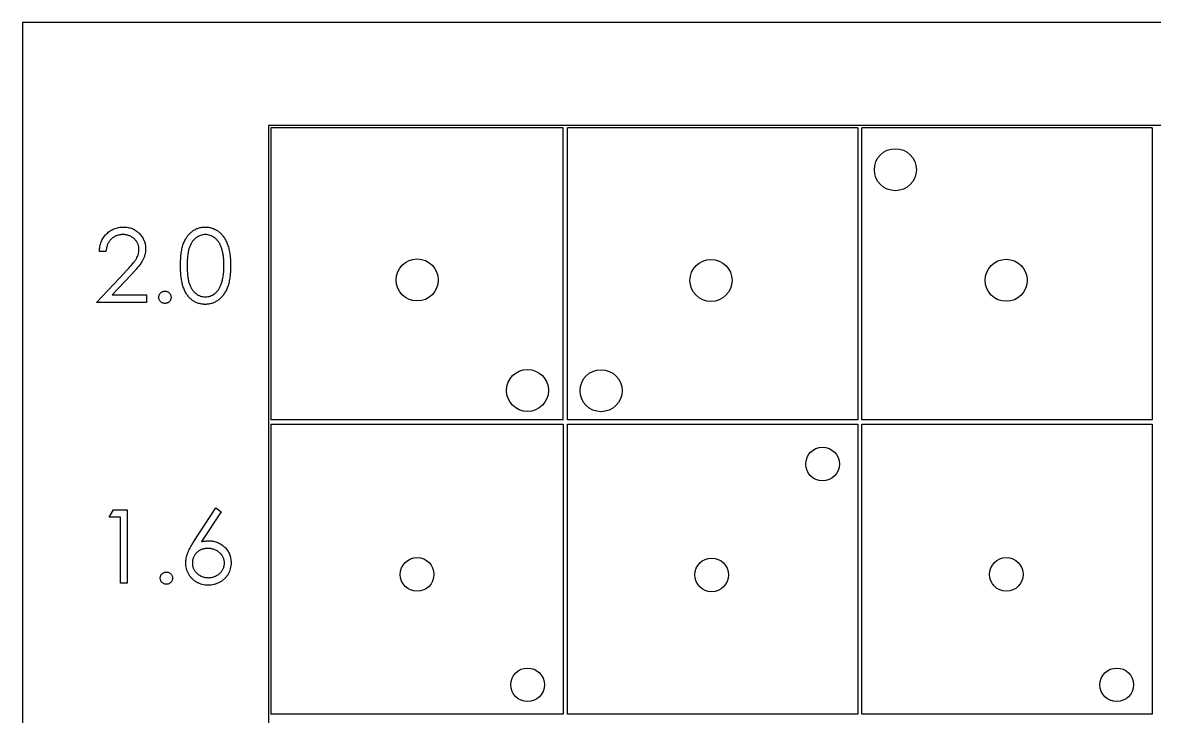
# Model space of a CAD drawing. Header units: millimetres. Extents: x -115 to 115, y -70 to 70.
# Drawn here: x -115 to -61.2, y 37 to 70 of the extents above; entities that cross this region are included whole.
import ezdxf

# ---------------------------------------------------------------- set-up
doc = ezdxf.new("R2010")
doc.units = ezdxf.units.MM

msp = doc.modelspace()

# ---------------------------------------------------------------- linework, layer by layer
at = {"color": 7, "linetype": 'Continuous', "lineweight": 25}
for p, q in [((-115, 70), (-115, -70)), ((115, 70), (-115, 70)), ((106.893, 65.1), (-103.307, 65.1)), ((-103.307, 65.1), (-103.307, -61.1)), ((-89.307, 65), (-103.207, 65)), ((-103.207, 65), (-103.207, 51.1)), ((-89.307, 51.1), (-89.307, 65)), ((-75.307, 65), (-89.107, 65)), ((-89.107, 51.1), (-89.107, 65)), ((-75.307, 65), (-75.307, 51.1)), ((-61.307, 65), (-75.107, 65)), ((-75.107, 51.1), (-75.107, 65)), ((-61.307, 65), (-61.307, 51.1)), ((-111.039, 59.11), (-111.353, 59.11)), ((-111.488, 56.687), (-110.131, 58.136)), ((-109.863, 57.981), (-110.739, 57.046)), ((-110.739, 57.046), (-109.11, 57.046)), ((-109.11, 57.046), (-109.11, 56.687)), ((-109.11, 56.687), (-111.488, 56.687)), ((-89.307, 51.1), (-103.207, 51.1)), ((-103.207, 50.9), (-89.307, 50.9)), ((-103.207, 50.9), (-103.207, 37.1)), ((-89.307, 50.9), (-89.307, 37.1)), ((-75.307, 51.1), (-89.107, 51.1)), ((-89.107, 37.1), (-89.107, 50.9)), ((-89.107, 50.9), (-75.307, 50.9)), ((-75.307, 50.9), (-75.307, 37.1)), ((-61.307, 51.1), (-75.107, 51.1)), ((-75.107, 50.9), (-61.307, 50.9)), ((-75.107, 37.1), (-75.107, 50.9)), ((-61.307, 50.9), (-61.307, 37.1)), ((-110.881, 46.47), (-110.676, 46.829)), ((-110.676, 46.829), (-110.029, 46.829)), ((-110.029, 46.829), (-110.029, 43.329)), ((-106.856, 45.321), (-105.811, 46.918)), ((-105.811, 46.918), (-105.569, 46.728)), ((-110.343, 46.47), (-110.881, 46.47)), ((-110.343, 43.329), (-110.343, 46.47)), ((-105.569, 46.728), (-106.494, 45.314)), ((-110.029, 43.329), (-110.343, 43.329)), ((-89.307, 37.1), (-103.207, 37.1)), ((-75.307, 37.1), (-89.107, 37.1)), ((-61.307, 37.1), (-75.107, 37.1))]:
    msp.add_line(p, q, dxfattribs=at)
for centre, radius in [((-73.517, 63.004), 1), ((-96.246, 57.759), 1), ((-82.282, 57.736), 1), ((-68.251, 57.743), 1), ((-91.004, 52.504), 1), ((-87.505, 52.49), 1), ((-76.98, 49.002), 0.8), ((-96.249, 43.751), 0.8), ((-82.25, 43.731), 0.8), ((-68.241, 43.753), 0.8), ((-90.999, 38.501), 0.8), ((-62.994, 38.501), 0.8)]:
    msp.add_circle(centre, radius, dxfattribs=at)
for points, knots in [([(-111.353, 59.11), (-111.351, 59.152), (-111.347, 59.234), (-111.329, 59.353), (-111.302, 59.467), (-111.264, 59.575), (-111.216, 59.678), (-111.159, 59.775), (-111.092, 59.865), (-111.016, 59.95), (-110.933, 60.027), (-110.844, 60.093), (-110.75, 60.15), (-110.652, 60.197), (-110.549, 60.232), (-110.441, 60.258), (-110.328, 60.274), (-110.251, 60.276), (-110.212, 60.277)], [0, 0, 0, 0, 0.0687908, 0.1351033, 0.1989787, 0.2619043, 0.323495, 0.3851954, 0.4469692, 0.5097648, 0.5722506, 0.6334052, 0.6932512, 0.7525832, 0.8125793, 0.8732751, 0.9355499, 1, 1, 1, 1]), ([(-110.212, 60.277), (-110.174, 60.276), (-110.098, 60.274), (-109.988, 60.259), (-109.883, 60.235), (-109.784, 60.202), (-109.691, 60.157), (-109.604, 60.103), (-109.521, 60.041), (-109.446, 59.968), (-109.378, 59.89), (-109.319, 59.806), (-109.268, 59.72), (-109.226, 59.63), (-109.195, 59.536), (-109.171, 59.44), (-109.158, 59.339), (-109.156, 59.271), (-109.155, 59.236)], [0, 0, 0, 0, 0.069475, 0.136517, 0.200789, 0.26383, 0.325735, 0.387291, 0.449509, 0.512968, 0.576275, 0.63758, 0.697903, 0.757172, 0.816599, 0.876653, 0.93729, 1, 1, 1, 1]), ([(-107.494, 58.436), (-107.494, 58.492), (-107.494, 58.601), (-107.486, 58.759), (-107.475, 58.908), (-107.458, 59.048), (-107.439, 59.177), (-107.413, 59.296), (-107.383, 59.406), (-107.348, 59.506), (-107.309, 59.599), (-107.267, 59.685), (-107.219, 59.765), (-107.169, 59.841), (-107.115, 59.909), (-107.058, 59.973), (-106.995, 60.03), (-106.93, 60.082), (-106.861, 60.127), (-106.79, 60.167), (-106.717, 60.202), (-106.642, 60.228), (-106.566, 60.251), (-106.487, 60.266), (-106.406, 60.275), (-106.352, 60.276), (-106.324, 60.277)], [0, 0, 0, 0, 0.068595, 0.133246, 0.194313, 0.251279, 0.304513, 0.354235, 0.400481, 0.443411, 0.484015, 0.523252, 0.561042, 0.5979, 0.633518, 0.668314, 0.702496, 0.736685, 0.770293, 0.803437, 0.835913, 0.86846, 0.900847, 0.933467, 0.966258, 1, 1, 1, 1]), ([(-106.324, 60.277), (-106.296, 60.276), (-106.241, 60.275), (-106.159, 60.266), (-106.079, 60.251), (-106.002, 60.229), (-105.925, 60.201), (-105.852, 60.167), (-105.779, 60.128), (-105.71, 60.081), (-105.643, 60.029), (-105.579, 59.97), (-105.52, 59.905), (-105.463, 59.835), (-105.411, 59.758), (-105.361, 59.675), (-105.317, 59.585), (-105.274, 59.49), (-105.237, 59.387), (-105.204, 59.276), (-105.177, 59.156), (-105.155, 59.029), (-105.137, 58.892), (-105.125, 58.747), (-105.118, 58.594), (-105.117, 58.489), (-105.116, 58.436)], [0, 0, 0, 0, 0.033788, 0.067194, 0.099862, 0.132567, 0.165151, 0.197913, 0.231319, 0.265083, 0.299255, 0.334399, 0.369943, 0.406284, 0.444064, 0.482998, 0.523354, 0.565537, 0.609613, 0.656391, 0.705885, 0.758325, 0.813832, 0.872795, 0.934722, 1, 1, 1, 1]), ([(-110.228, 59.918), (-110.256, 59.917), (-110.309, 59.916), (-110.388, 59.906), (-110.463, 59.889), (-110.535, 59.866), (-110.604, 59.836), (-110.669, 59.8), (-110.73, 59.756), (-110.787, 59.706), (-110.84, 59.651), (-110.886, 59.589), (-110.927, 59.522), (-110.962, 59.451), (-110.991, 59.373), (-111.013, 59.29), (-111.031, 59.202), (-111.036, 59.141), (-111.039, 59.11)], [0, 0, 0, 0, 0.064439, 0.126547, 0.186887, 0.245878, 0.304041, 0.362191, 0.420976, 0.48066, 0.5406, 0.600689, 0.661936, 0.724443, 0.789038, 0.856314, 0.926352, 1, 1, 1, 1]), ([(-109.469, 59.208), (-109.469, 59.232), (-109.471, 59.279), (-109.482, 59.348), (-109.498, 59.415), (-109.522, 59.479), (-109.554, 59.541), (-109.593, 59.599), (-109.637, 59.656), (-109.688, 59.709), (-109.745, 59.758), (-109.804, 59.801), (-109.867, 59.837), (-109.934, 59.866), (-110.003, 59.89), (-110.075, 59.906), (-110.15, 59.916), (-110.202, 59.917), (-110.228, 59.918)], [0, 0, 0, 0, 0.061965, 0.122122, 0.180988, 0.239933, 0.299906, 0.359989, 0.421776, 0.486576, 0.551535, 0.615018, 0.677259, 0.73973, 0.80305, 0.866495, 0.931973, 1, 1, 1, 1]), ([(-106.314, 59.918), (-106.352, 59.916), (-106.43, 59.912), (-106.544, 59.883), (-106.654, 59.833), (-106.741, 59.778), (-106.808, 59.726), (-106.855, 59.68), (-106.899, 59.631), (-106.94, 59.576), (-106.978, 59.518), (-107.013, 59.455), (-107.045, 59.387), (-107.074, 59.314), (-107.099, 59.235), (-107.12, 59.147), (-107.14, 59.051), (-107.154, 58.945), (-107.166, 58.831), (-107.174, 58.707), (-107.18, 58.575), (-107.18, 58.484), (-107.18, 58.437)], [0, 0, 0, 0, 0.060387, 0.120883, 0.182755, 0.247811, 0.281299, 0.315088, 0.349702, 0.384857, 0.420966, 0.458511, 0.497175, 0.537602, 0.580503, 0.627468, 0.678388, 0.733983, 0.793747, 0.857714, 0.926698, 1, 1, 1, 1]), ([(-105.43, 58.437), (-105.431, 58.479), (-105.432, 58.561), (-105.436, 58.682), (-105.447, 58.796), (-105.459, 58.905), (-105.476, 59.008), (-105.495, 59.105), (-105.52, 59.196), (-105.547, 59.282), (-105.578, 59.362), (-105.612, 59.436), (-105.648, 59.505), (-105.687, 59.568), (-105.729, 59.626), (-105.775, 59.678), (-105.823, 59.725), (-105.889, 59.778), (-105.977, 59.833), (-106.086, 59.883), (-106.199, 59.912), (-106.276, 59.916), (-106.314, 59.918)], [0, 0, 0, 0, 0.065681, 0.128486, 0.188175, 0.245106, 0.299448, 0.350823, 0.399942, 0.446672, 0.491255, 0.533376, 0.573853, 0.612526, 0.649597, 0.685532, 0.720106, 0.753838, 0.818925, 0.880493, 0.940311, 1, 1, 1, 1]), ([(-110.131, 58.136), (-110.098, 58.17), (-110.034, 58.236), (-109.944, 58.333), (-109.864, 58.423), (-109.792, 58.505), (-109.73, 58.582), (-109.675, 58.65), (-109.631, 58.713), (-109.583, 58.786), (-109.537, 58.875), (-109.497, 58.983), (-109.473, 59.095), (-109.47, 59.17), (-109.469, 59.208)], [0, 0, 0, 0, 0.110803, 0.212829, 0.306101, 0.390647, 0.466924, 0.534481, 0.593587, 0.644557, 0.7362, 0.825024, 0.911986, 1, 1, 1, 1]), ([(-109.155, 59.236), (-109.156, 59.188), (-109.16, 59.091), (-109.188, 58.949), (-109.233, 58.811), (-109.287, 58.701), (-109.342, 58.611), (-109.391, 58.538), (-109.448, 58.459), (-109.515, 58.374), (-109.59, 58.284), (-109.673, 58.187), (-109.765, 58.086), (-109.829, 58.017), (-109.863, 57.981)], [0, 0, 0, 0, 0.098702, 0.195672, 0.292422, 0.391343, 0.444462, 0.504229, 0.570352, 0.642546, 0.722288, 0.807921, 0.90047, 1, 1, 1, 1]), ([(-106.324, 56.597), (-106.352, 56.598), (-106.406, 56.599), (-106.487, 56.608), (-106.565, 56.623), (-106.642, 56.645), (-106.716, 56.671), (-106.788, 56.705), (-106.859, 56.745), (-106.927, 56.789), (-106.992, 56.841), (-107.054, 56.897), (-107.112, 56.961), (-107.165, 57.031), (-107.216, 57.105), (-107.263, 57.186), (-107.307, 57.273), (-107.346, 57.366), (-107.381, 57.468), (-107.412, 57.578), (-107.437, 57.698), (-107.458, 57.827), (-107.475, 57.966), (-107.486, 58.114), (-107.494, 58.272), (-107.494, 58.38), (-107.494, 58.436)], [0, 0, 0, 0, 0.033787, 0.066622, 0.099285, 0.131361, 0.163585, 0.196104, 0.228902, 0.262158, 0.295991, 0.330218, 0.36506, 0.400951, 0.43762, 0.475708, 0.515381, 0.556414, 0.599765, 0.646424, 0.696431, 0.749782, 0.806573, 0.867436, 0.931887, 1, 1, 1, 1]), ([(-107.18, 58.437), (-107.18, 58.39), (-107.18, 58.3), (-107.174, 58.168), (-107.166, 58.045), (-107.155, 57.93), (-107.139, 57.825), (-107.122, 57.729), (-107.1, 57.641), (-107.075, 57.561), (-107.045, 57.488), (-107.014, 57.421), (-106.98, 57.357), (-106.942, 57.299), (-106.9, 57.245), (-106.856, 57.195), (-106.808, 57.15), (-106.742, 57.096), (-106.654, 57.041), (-106.543, 56.992), (-106.429, 56.962), (-106.352, 56.958), (-106.314, 56.956)], [0, 0, 0, 0, 0.072951, 0.141584, 0.205926, 0.265301, 0.320597, 0.371817, 0.41879, 0.461699, 0.502134, 0.540804, 0.578181, 0.614297, 0.649678, 0.684299, 0.718359, 0.752081, 0.817652, 0.879722, 0.939966, 1, 1, 1, 1]), ([(-105.116, 58.436), (-105.117, 58.382), (-105.118, 58.278), (-105.125, 58.125), (-105.138, 57.981), (-105.154, 57.845), (-105.176, 57.718), (-105.204, 57.6), (-105.235, 57.489), (-105.272, 57.386), (-105.314, 57.292), (-105.359, 57.203), (-105.407, 57.12), (-105.46, 57.043), (-105.516, 56.971), (-105.577, 56.907), (-105.64, 56.848), (-105.708, 56.795), (-105.778, 56.749), (-105.85, 56.708), (-105.925, 56.674), (-106.001, 56.646), (-106.079, 56.624), (-106.159, 56.609), (-106.241, 56.598), (-106.296, 56.598), (-106.324, 56.597)], [0, 0, 0, 0, 0.065063, 0.126773, 0.185516, 0.240765, 0.29298, 0.34225, 0.388919, 0.432776, 0.474628, 0.514775, 0.553606, 0.591426, 0.628028, 0.663804, 0.698984, 0.733591, 0.767628, 0.801208, 0.834264, 0.866981, 0.89972, 0.932702, 0.966176, 1, 1, 1, 1]), ([(-105.563, 57.557), (-105.552, 57.588), (-105.531, 57.652), (-105.503, 57.75), (-105.482, 57.853), (-105.462, 57.961), (-105.449, 58.073), (-105.438, 58.19), (-105.432, 58.312), (-105.431, 58.395), (-105.43, 58.437)], [0, 0, 0, 0, 0.110588, 0.224542, 0.342503, 0.464324, 0.590756, 0.722227, 0.858843, 1, 1, 1, 1]), ([(-108.527, 56.934), (-108.525, 56.954), (-108.523, 56.992), (-108.507, 57.047), (-108.479, 57.097), (-108.442, 57.142), (-108.398, 57.179), (-108.347, 57.206), (-108.292, 57.222), (-108.254, 57.224), (-108.235, 57.225)], [0, 0, 0, 0, 0.129097, 0.252046, 0.373905, 0.501038, 0.628171, 0.751376, 0.872426, 1, 1, 1, 1]), ([(-108.235, 57.225), (-108.215, 57.224), (-108.177, 57.222), (-108.122, 57.206), (-108.072, 57.179), (-108.027, 57.142), (-107.991, 57.097), (-107.962, 57.048), (-107.947, 56.992), (-107.944, 56.954), (-107.943, 56.934)], [0, 0, 0, 0, 0.1275189, 0.2499859, 0.3717924, 0.4988704, 0.6259484, 0.7484917, 0.8709588, 1, 1, 1, 1]), ([(-106.314, 56.956), (-106.275, 56.958), (-106.198, 56.961), (-106.084, 56.992), (-105.975, 57.038), (-105.889, 57.093), (-105.823, 57.146), (-105.776, 57.19), (-105.733, 57.24), (-105.692, 57.294), (-105.655, 57.353), (-105.621, 57.416), (-105.59, 57.485), (-105.572, 57.533), (-105.563, 57.557)], [0, 0, 0, 0, 0.112813, 0.225394, 0.339595, 0.459675, 0.521735, 0.583926, 0.648174, 0.713881, 0.781004, 0.851451, 0.924051, 1, 1, 1, 1]), ([(-108.235, 56.642), (-108.254, 56.643), (-108.292, 56.645), (-108.347, 56.662), (-108.398, 56.689), (-108.442, 56.726), (-108.479, 56.771), (-108.507, 56.822), (-108.523, 56.876), (-108.525, 56.915), (-108.527, 56.934)], [0, 0, 0, 0, 0.1277566, 0.2494144, 0.3727965, 0.5001113, 0.6286099, 0.7506434, 0.8737684, 1, 1, 1, 1]), ([(-107.943, 56.934), (-107.944, 56.915), (-107.947, 56.877), (-107.962, 56.821), (-107.991, 56.772), (-108.027, 56.726), (-108.072, 56.689), (-108.122, 56.662), (-108.177, 56.645), (-108.215, 56.643), (-108.235, 56.642)], [0, 0, 0, 0, 0.126178, 0.248821, 0.37154, 0.499984, 0.627244, 0.749226, 0.872298, 1, 1, 1, 1]), ([(-107.247, 44.305), (-107.246, 44.341), (-107.243, 44.414), (-107.226, 44.526), (-107.199, 44.64), (-107.169, 44.737), (-107.137, 44.816), (-107.11, 44.88), (-107.077, 44.946), (-107.042, 45.015), (-107.001, 45.088), (-106.957, 45.163), (-106.908, 45.241), (-106.873, 45.294), (-106.856, 45.321)], [0, 0, 0, 0, 0.097818, 0.199726, 0.305276, 0.415811, 0.474472, 0.537274, 0.603657, 0.674299, 0.749834, 0.828598, 0.912378, 1, 1, 1, 1]), ([(-106.494, 45.314), (-106.432, 45.324), (-106.312, 45.343), (-106.191, 45.346), (-106.131, 45.348)], [0, 0, 0, 0, 0.512659, 1, 1, 1, 1]), ([(-106.131, 45.348), (-106.096, 45.347), (-106.026, 45.345), (-105.923, 45.331), (-105.824, 45.308), (-105.73, 45.275), (-105.639, 45.232), (-105.553, 45.181), (-105.471, 45.119), (-105.394, 45.05), (-105.324, 44.973), (-105.262, 44.892), (-105.209, 44.806), (-105.167, 44.715), (-105.134, 44.62), (-105.11, 44.521), (-105.096, 44.417), (-105.094, 44.347), (-105.093, 44.311)], [0, 0, 0, 0, 0.065231, 0.128405, 0.190067, 0.250943, 0.311546, 0.372863, 0.435024, 0.499072, 0.563091, 0.62551, 0.68668, 0.747283, 0.808563, 0.870742, 0.934341, 1, 1, 1, 1]), ([(-106.197, 44.989), (-106.224, 44.988), (-106.276, 44.987), (-106.352, 44.978), (-106.425, 44.961), (-106.494, 44.94), (-106.559, 44.911), (-106.619, 44.876), (-106.676, 44.834), (-106.729, 44.787), (-106.777, 44.735), (-106.818, 44.679), (-106.854, 44.622), (-106.883, 44.561), (-106.905, 44.498), (-106.921, 44.432), (-106.93, 44.363), (-106.932, 44.316), (-106.933, 44.292)], [0, 0, 0, 0, 0.070599, 0.137901, 0.203196, 0.26679, 0.329106, 0.390654, 0.452653, 0.515748, 0.577926, 0.63893, 0.698351, 0.757296, 0.816394, 0.876267, 0.936817, 1, 1, 1, 1]), ([(-105.407, 44.292), (-105.408, 44.316), (-105.409, 44.363), (-105.421, 44.432), (-105.438, 44.498), (-105.463, 44.561), (-105.497, 44.622), (-105.537, 44.68), (-105.584, 44.735), (-105.638, 44.787), (-105.697, 44.834), (-105.76, 44.876), (-105.825, 44.911), (-105.893, 44.94), (-105.965, 44.961), (-106.04, 44.978), (-106.118, 44.987), (-106.17, 44.988), (-106.197, 44.989)], [0, 0, 0, 0, 0.061138, 0.119994, 0.178225, 0.236256, 0.294929, 0.354716, 0.41673, 0.480664, 0.545832, 0.609758, 0.672971, 0.736017, 0.799839, 0.864775, 0.931088, 1, 1, 1, 1]), ([(-106.187, 43.239), (-106.234, 43.241), (-106.327, 43.244), (-106.464, 43.271), (-106.596, 43.314), (-106.722, 43.374), (-106.838, 43.45), (-106.942, 43.542), (-107.033, 43.647), (-107.109, 43.766), (-107.17, 43.893), (-107.215, 44.026), (-107.241, 44.164), (-107.245, 44.258), (-107.247, 44.305)], [0, 0, 0, 0, 0.084335, 0.167052, 0.249566, 0.33274, 0.415915, 0.497828, 0.580373, 0.6646, 0.749467, 0.83251, 0.915639, 1, 1, 1, 1]), ([(-106.933, 44.292), (-106.932, 44.268), (-106.931, 44.222), (-106.92, 44.154), (-106.903, 44.088), (-106.877, 44.025), (-106.847, 43.964), (-106.807, 43.907), (-106.763, 43.851), (-106.71, 43.8), (-106.653, 43.753), (-106.593, 43.711), (-106.53, 43.676), (-106.463, 43.648), (-106.394, 43.625), (-106.322, 43.609), (-106.247, 43.6), (-106.196, 43.599), (-106.17, 43.598)], [0, 0, 0, 0, 0.061842, 0.121262, 0.180746, 0.239231, 0.298308, 0.358183, 0.420359, 0.484792, 0.549938, 0.613718, 0.676681, 0.739154, 0.8022, 0.86674, 0.93205, 1, 1, 1, 1]), ([(-105.093, 44.311), (-105.094, 44.262), (-105.097, 44.166), (-105.125, 44.025), (-105.168, 43.892), (-105.23, 43.767), (-105.307, 43.651), (-105.401, 43.548), (-105.509, 43.456), (-105.63, 43.379), (-105.761, 43.317), (-105.898, 43.272), (-106.041, 43.244), (-106.138, 43.241), (-106.187, 43.239)], [0, 0, 0, 0, 0.085948, 0.169125, 0.250399, 0.33229, 0.413364, 0.494172, 0.576022, 0.660757, 0.745783, 0.830044, 0.914028, 1, 1, 1, 1]), ([(-106.17, 43.598), (-106.144, 43.599), (-106.093, 43.6), (-106.018, 43.609), (-105.946, 43.625), (-105.877, 43.648), (-105.81, 43.676), (-105.747, 43.711), (-105.687, 43.753), (-105.63, 43.8), (-105.578, 43.852), (-105.532, 43.907), (-105.494, 43.965), (-105.462, 44.025), (-105.437, 44.088), (-105.42, 44.154), (-105.409, 44.222), (-105.408, 44.268), (-105.407, 44.292)], [0, 0, 0, 0, 0.067962, 0.133283, 0.197835, 0.260892, 0.323377, 0.38635, 0.449638, 0.514795, 0.57924, 0.641814, 0.701359, 0.760727, 0.819222, 0.878716, 0.938147, 1, 1, 1, 1]), ([(-108.458, 43.576), (-108.457, 43.595), (-108.455, 43.634), (-108.438, 43.689), (-108.411, 43.739), (-108.374, 43.784), (-108.33, 43.821), (-108.279, 43.848), (-108.224, 43.864), (-108.186, 43.866), (-108.167, 43.867)], [0, 0, 0, 0, 0.129097, 0.252046, 0.373905, 0.501038, 0.628171, 0.751376, 0.872426, 1, 1, 1, 1]), ([(-108.167, 43.284), (-108.186, 43.285), (-108.224, 43.287), (-108.279, 43.304), (-108.329, 43.331), (-108.374, 43.368), (-108.411, 43.413), (-108.438, 43.463), (-108.455, 43.518), (-108.457, 43.556), (-108.458, 43.576)], [0, 0, 0, 0, 0.1277566, 0.2494144, 0.3727965, 0.5001113, 0.6286099, 0.7506434, 0.8737684, 1, 1, 1, 1]), ([(-108.167, 43.867), (-108.147, 43.866), (-108.109, 43.864), (-108.054, 43.848), (-108.004, 43.821), (-107.959, 43.784), (-107.922, 43.739), (-107.894, 43.689), (-107.878, 43.634), (-107.876, 43.595), (-107.875, 43.576)], [0, 0, 0, 0, 0.1275189, 0.2499859, 0.3717924, 0.4988704, 0.6259484, 0.7484917, 0.8709588, 1, 1, 1, 1]), ([(-107.875, 43.576), (-107.876, 43.556), (-107.879, 43.518), (-107.894, 43.463), (-107.923, 43.413), (-107.959, 43.368), (-108.004, 43.331), (-108.054, 43.304), (-108.109, 43.287), (-108.147, 43.285), (-108.167, 43.284)], [0, 0, 0, 0, 0.126178, 0.248821, 0.37154, 0.499984, 0.627244, 0.749226, 0.872298, 1, 1, 1, 1])]:
    msp.add_open_spline(points, degree=3, knots=knots, dxfattribs=at)

doc.saveas('drawing.dxf')
